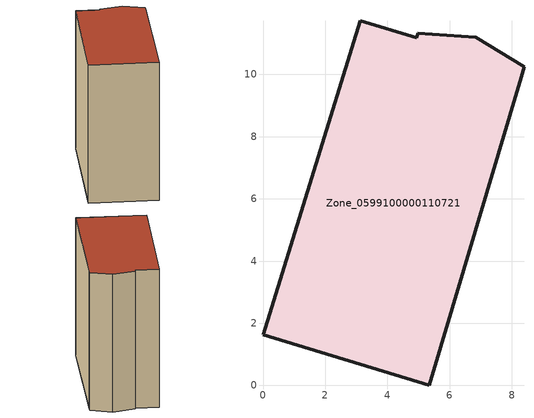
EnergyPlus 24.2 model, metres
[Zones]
Zone_0599100000110721
 floor ground (C_G): 4.98,11.32 6.84,11.2 8.39,10.24 8.3,9.9 5.34,0 0,1.63 3.12,11.73 4.94,11.17 z0
 wall outside (C_F): 4.94,11.17 3.12,11.73 0,1.63 5.34,0 8.3,9.9 8.39,10.24 6.84,11.2 4.98,11.32 4.94,11.17 z0:11.79
 roof outside (C_R): 6.84,11.2 4.98,11.32 4.94,11.17 3.12,11.73 0,1.63 5.34,0 8.3,9.9 8.39,10.24 z11.79
[BUILDING]
Pand.0599100000110721: North Axis=0; Terrain=City; Loads Convergence Tolerance Value=0.04; Temperature Convergence Tolerance Value=0.4; Solar Distribution=FullExterior; Maximum Number of Warmup Days=25; Minimum Number of Warmup Days=1
[Site:Location]
Rotterdam.The.Hague.AP_ZH_NLD Design_Conditions: Latitude=51.96; Longitude=4.45; Time Zone=1; Elevation=-4.5
[SITE:GROUNDTEMPERATURE:BUILDINGSURFACE]
18, 18, 18, 18, 18, 18, 18, 18, 18, 18, 18, 18
[MATERIAL] Thermal Absorptance=0.9; Solar Absorptance=0.7; Visible Absorptance=0.7
Name | Roughness | Thickness | Conductivity | Density | Specific Heat
G.TI.1946 | MediumSmooth | 0.15 | 1 | 540 | 1210
F.TI.1946 | Rough | 0.3 | 0.857143 | 1920 | 840
R.TI.1946 | MediumRough | 0.2 | 0.1 | 1500 | 1000
[CONSTRUCTION]
C_G: G.TI.1946
C_F: F.TI.1946
C_R: R.TI.1946
[ZONE]
Zone_0599100000110721: Type=1; Multiplier=1; Ceiling Height=Autocalculate; Volume=Autocalculate; Floor Area=autocalculate; Part of Total Floor Area=Yes
[ZONEINFILTRATION:DESIGNFLOWRATE]
Infil_Zone_0599100000110721: Zone or ZoneList or Space or SpaceList=Zone_0599100000110721; Schedule=AlwaysOn; Design Flow Rate Calculation Method=Flow/Area; Flow Rate per Floor Area=0.003; Constant Term Coefficient=1; Temperature Term Coefficient=0; Velocity Term Coefficient=0; Velocity Squared Term Coefficient=0
[HVACTEMPLATE:ZONE:IDEALLOADSAIRSYSTEM]
Zone_0599100000110721: Maximum Heating Supply Air Temperature=50; Minimum Cooling Supply Air Temperature=13; Maximum Heating Supply Air Humidity Ratio=0.0156; Minimum Cooling Supply Air Humidity Ratio=0.0077; Heating Limit=NoLimit; Cooling Limit=NoLimit; Dehumidification Control Type=ConstantSensibleHeatRatio; Cooling Sensible Heat Ratio=0.7; Dehumidification Setpoint=60; Humidification Control Type=None; Humidification Setpoint=30; Outdoor Air Method=None; Outdoor Air Flow Rate per Person=0.00944; Outdoor Air Flow Rate per Zone Floor Area=0; Outdoor Air Flow Rate per Zone=0; Demand Controlled Ventilation Type=None; Outdoor Air Economizer Type=NoEconomizer; Heat Recovery Type=None; Sensible Heat Recovery Effectiveness=0.7; Latent Heat Recovery Effectiveness=0.65
[ZONECONTROL:THERMOSTAT]
ThermostatControl_Zone_0599100000110721: Zone or ZoneList=Zone_0599100000110721; Control Type Schedule=DualSetpointControlType; Control 1=Thermostat_Zone_0599100000110721; Temperature Difference Between Cutout And Setpoint=0
[THERMOSTATSETPOINT:DUALSETPOINT]
Thermostat_Zone_0599100000110721: Heating Setpoint Temperature Schedule=HeatingSetpoint_Zone_0599100000110721; Cooling Setpoint Temperature Schedule=CoolingSetpoint_Zone_0599100000110721
[SCHEDULE:COMPACT]
HeatingSetpoint_Zone_0599100000110721: Through: 12/31, For: AllDays, Until: 24:00, 21
CoolingSetpoint_Zone_0599100000110721: Through: 12/31, For: AllDays, Until: 24:00, 24
DualSetpointControlType: Through: 12/31, For: AllDays, Until: 24:00, 4
AlwaysOn: Through: 12/31, For: AllDays, Until: 24:00, 1
